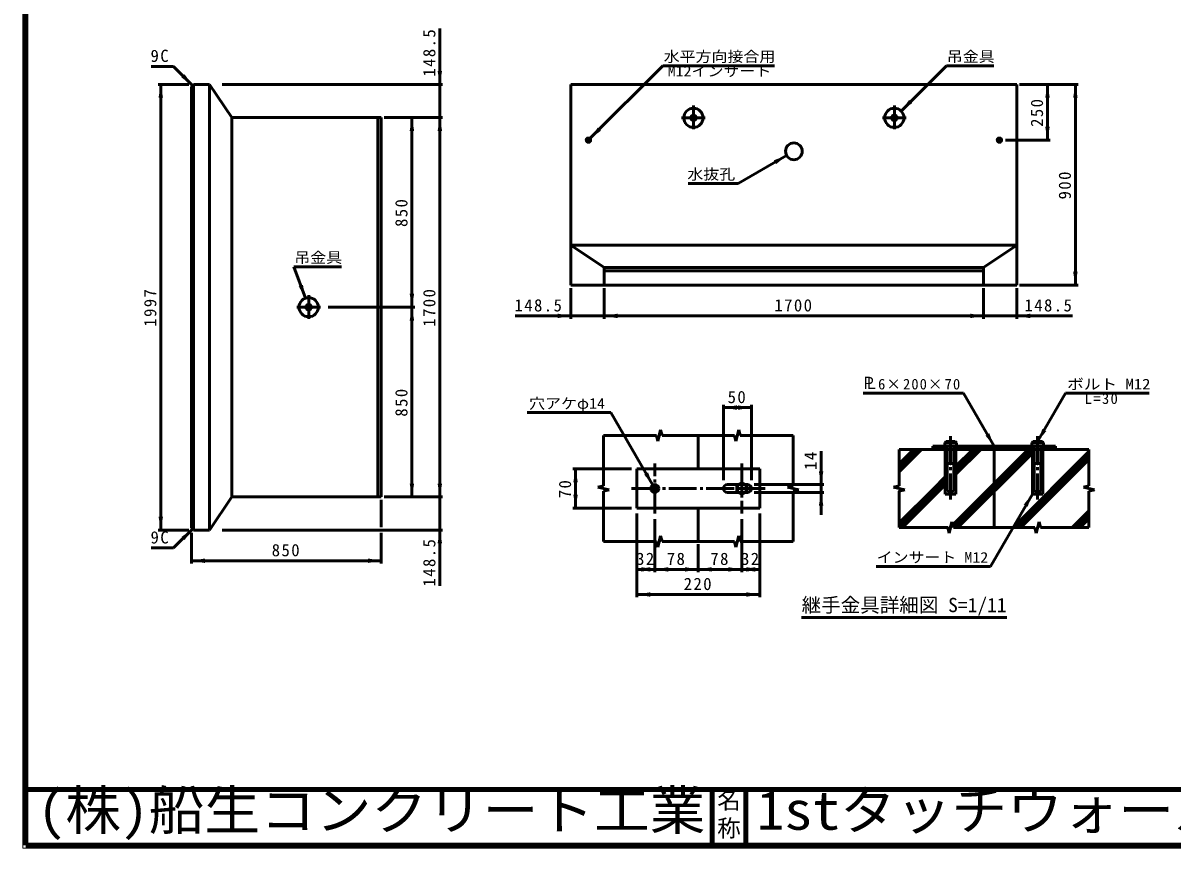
# Model space of a CAD drawing. Units: millimetres, scale not verified, with parts at other scales. Extents: x 100 to 4105, y 100 to 2870.
# Drawn here: x 100 to 2159, y 100 to 1579 of the extents above; entities that cross this region are included whole.
import ezdxf
from ezdxf.enums import TextEntityAlignment as Align

# ---------------------------------------------------------------- set-up
doc = ezdxf.new("R2010")
doc.units = ezdxf.units.MM
doc.header["$LTSCALE"] = 5
doc.linetypes.add('USER1', pattern=[8, 4, -4])
doc.linetypes.add('USER2', pattern=[13.4, 10, -1.2, 1, -1.2])
doc.layers.add('V-nasSTD', color=7, linetype='Continuous', lineweight=50)
doc.styles.add('ＭＳ ゴシック', font='')
doc.styles.get('ＭＳ ゴシック').set_extended_font_data('MS Gothic')

msp = doc.modelspace()

# ---------------------------------------------------------------- hatches: boundary and pattern name
at = {"layer": 'V-nasSTD'}
for points in [[(386.773, 1483.887), (389.602, 1486.716), (403.744, 1466.917), (383.945, 1481.059)], [(846.944, 1492.717), (850.944, 1492.717), (846.944, 1468.717), (842.944, 1492.717)], [(346.944, 1444.717), (342.944, 1444.717), (346.944, 1468.717), (350.944, 1444.717)], [(1935.744, 1444.717), (1931.744, 1444.717), (1935.744, 1468.717), (1939.744, 1444.717)], [(1985.744, 1444.717), (1981.744, 1444.717), (1985.744, 1468.717), (1989.744, 1444.717)], [(1690.477, 1437.849), (1693.305, 1435.021), (1673.506, 1420.879), (1687.648, 1440.678)], [(796.944, 1385.317), (792.944, 1385.317), (796.944, 1409.317), (800.944, 1385.317)], [(846.944, 1385.317), (842.944, 1385.317), (846.944, 1409.317), (850.944, 1385.317)], [(1132.802, 1388.374), (1135.63, 1385.546), (1115.831, 1371.404), (1129.973, 1391.203)], [(1935.744, 1392.717), (1939.744, 1392.717), (1935.744, 1368.717), (1931.744, 1392.717)], [(1447.569, 1329.217), (1445.569, 1332.681), (1468.354, 1341.217), (1449.569, 1325.753)], [(1985.744, 1132.717), (1989.744, 1132.717), (1985.744, 1108.717), (1981.744, 1132.717)], [(597.853, 1108.032), (601.612, 1109.4), (606.061, 1085.479), (594.094, 1106.664)], [(796.944, 1093.317), (800.944, 1093.317), (796.944, 1069.317), (792.944, 1093.317)], [(796.944, 1045.317), (792.944, 1045.317), (796.944, 1069.317), (800.944, 1045.317)], [(1057.944, 1053.717), (1057.944, 1057.717), (1081.944, 1053.717), (1057.944, 1049.717)], [(1165.344, 1053.717), (1165.344, 1049.717), (1141.344, 1053.717), (1165.344, 1057.717)], [(1797.344, 1053.717), (1797.344, 1057.717), (1821.344, 1053.717), (1797.344, 1049.717)], [(1904.744, 1053.717), (1904.744, 1049.717), (1880.744, 1053.717), (1904.744, 1057.717)], [(1379.119, 889.382), (1379.119, 885.382), (1355.119, 889.382), (1379.119, 893.382)], [(1381.119, 889.382), (1381.119, 893.382), (1405.119, 889.382), (1381.119, 885.382)], [(1930.119, 849.167), (1933.584, 847.167), (1918.119, 828.382), (1926.655, 851.167)], [(1828.119, 841.167), (1831.584, 843.167), (1840.119, 820.382), (1824.655, 839.167)], [(1090.119, 755.382), (1086.119, 755.382), (1090.119, 779.382), (1094.119, 755.382)], [(1216.619, 771.229), (1220.084, 773.229), (1228.619, 750.445), (1213.155, 769.229)], [(1530.119, 775.382), (1534.119, 775.382), (1530.119, 751.382), (1526.119, 775.382)], [(796.944, 753.317), (800.944, 753.317), (796.944, 729.317), (792.944, 753.317)], [(846.944, 753.317), (850.944, 753.317), (846.944, 729.317), (842.944, 753.317)], [(1090.119, 733.382), (1094.119, 733.382), (1090.119, 709.382), (1086.119, 733.382)], [(1530.119, 713.382), (1526.119, 713.382), (1530.119, 737.382), (1534.119, 713.382)], [(1896.619, 713.598), (1900.084, 711.598), (1908.619, 734.382), (1893.155, 715.598)], [(346.944, 693.917), (350.944, 693.917), (346.944, 669.917), (342.944, 693.917)], [(386.773, 654.746), (389.602, 651.918), (403.744, 671.717), (383.945, 657.574)], [(846.944, 645.917), (842.944, 645.917), (846.944, 669.917), (850.944, 645.917)], [(425.944, 614.917), (425.944, 610.917), (401.944, 614.917), (425.944, 618.917)], [(717.944, 614.917), (717.944, 618.917), (741.944, 614.917), (717.944, 610.917)], [(1224.119, 599.382), (1224.119, 595.382), (1200.119, 599.382), (1224.119, 603.382)], [(1208.119, 599.382), (1208.119, 603.382), (1232.119, 599.382), (1208.119, 595.382)], [(1256.119, 599.382), (1256.119, 595.382), (1232.119, 599.382), (1256.119, 603.382)], [(1286.119, 599.382), (1286.119, 603.382), (1310.119, 599.382), (1286.119, 595.382)], [(1334.119, 599.382), (1334.119, 595.382), (1310.119, 599.382), (1334.119, 603.382)], [(1364.119, 599.382), (1364.119, 603.382), (1388.119, 599.382), (1364.119, 595.382)], [(1412.119, 599.382), (1412.119, 595.382), (1388.119, 599.382), (1412.119, 603.382)], [(1396.119, 599.382), (1396.119, 603.382), (1420.119, 599.382), (1396.119, 595.382)], [(1224.119, 554.382), (1224.119, 550.382), (1200.119, 554.382), (1224.119, 558.382)], [(1396.119, 554.382), (1396.119, 558.382), (1420.119, 554.382), (1396.119, 550.382)]]:
    msp.add_hatch(color=256, dxfattribs=at).paths.add_polyline_path(points)

# ---------------------------------------------------------------- linework, layer by layer
at = {"layer": 'V-nasSTD', "lineweight": 100}
for p, q in [((105, 2865), (105, 105)), ((105, 205), (4100, 205)), ((1335, 205), (1335, 105)), ((1395, 205), (1395, 105)), ((105, 105), (4100, 105))]:
    msp.add_line(p, q, dxfattribs=at)
at = {"layer": 'V-nasSTD'}
for p, q in [((846.944, 1468.717), (846.944, 1568.717)), ((369.803, 1500.858), (329.803, 1500.858)), ((403.744, 1466.917), (369.803, 1500.858)), ((1115.831, 1371.404), (1246.542, 1502.114)), ((1246.542, 1502.114), (1446.542, 1502.114)), ((1673.506, 1420.879), (1754.742, 1502.114)), ((1754.742, 1502.114), (1839.742, 1502.114)), ((396.944, 1468.717), (341.944, 1468.717)), ((346.944, 1468.717), (346.944, 669.917)), ((405.544, 1468.717), (401.944, 1465.117)), ((401.944, 1465.117), (401.944, 673.517)), ((433.944, 1468.717), (405.544, 1468.717)), ((405.544, 1468.717), (405.544, 669.917)), ((433.944, 669.917), (433.944, 1468.717)), ((433.944, 1468.717), (473.944, 1409.317)), ((456.944, 1468.717), (851.944, 1468.717)), ((846.944, 1409.317), (846.944, 1468.717)), ((1081.944, 1468.717), (1081.944, 1108.717)), ((1880.744, 1468.717), (1081.944, 1468.717)), ((1880.744, 1108.717), (1880.744, 1468.717)), ((1990.744, 1468.717), (1885.744, 1468.717)), ((1935.744, 1468.717), (1935.744, 1368.717)), ((1985.744, 1468.717), (1985.744, 1108.717)), ((741.944, 1409.317), (473.944, 1409.317)), ((473.944, 729.317), (473.944, 1409.317)), ((735.944, 729.317), (735.944, 1409.317)), ((741.944, 729.317), (741.944, 1409.317)), ((746.944, 1409.317), (851.944, 1409.317)), ((796.944, 1069.317), (796.944, 1409.317)), ((846.944, 729.317), (846.944, 1409.317)), ((1940.744, 1368.717), (1860.744, 1368.717)), ((1381.751, 1291.217), (1468.354, 1341.217)), ((1291.751, 1291.217), (1381.751, 1291.217)), ((1081.944, 1180.717), (1880.744, 1180.717)), ((1081.944, 1180.717), (1141.344, 1140.717)), ((1821.344, 1140.717), (1880.744, 1180.717)), ((606.061, 1085.479), (585.54, 1141.861)), ((585.54, 1141.861), (670.54, 1141.861)), ((1141.344, 1140.717), (1821.344, 1140.717)), ((1141.344, 1108.717), (1141.344, 1140.717)), ((1141.344, 1134.717), (1821.344, 1134.717)), ((1821.344, 1108.717), (1821.344, 1140.717)), ((1081.944, 1108.717), (1880.744, 1108.717)), ((1081.944, 1103.717), (1081.944, 1048.717)), ((1141.344, 1103.717), (1141.344, 1048.717)), ((1821.344, 1103.717), (1821.344, 1048.717)), ((1880.744, 1103.717), (1880.744, 1048.717)), ((1990.744, 1108.717), (1885.744, 1108.717)), ((646.944, 1069.317), (801.944, 1069.317)), ((796.944, 729.317), (796.944, 1069.317)), ((1081.944, 1053.717), (981.944, 1053.717)), ((1141.344, 1053.717), (1081.944, 1053.717)), ((1141.344, 1053.717), (1821.344, 1053.717)), ((1821.344, 1053.717), (1880.744, 1053.717)), ((1880.744, 1053.717), (1980.744, 1053.717)), ((1605.501, 914.985), (1785.501, 914.985)), ((1785.501, 914.985), (1840.119, 820.382)), ((1968.119, 914.985), (1918.119, 828.382)), ((1968.119, 914.985), (2118.119, 914.985)), ((1355.119, 894.382), (1355.119, 759.382)), ((1355.119, 889.382), (1405.119, 889.382)), ((1405.119, 894.382), (1405.119, 759.382)), ((1003.619, 880.348), (1153.619, 880.348)), ((1228.619, 750.445), (1153.619, 880.348)), ((1242.619, 849.382), (1237.619, 829.382)), ((1242.619, 849.382), (1245.119, 839.382)), ((1382.619, 849.382), (1377.619, 829.382)), ((1382.619, 849.382), (1385.119, 839.382)), ((1140.119, 839.382), (1235.119, 839.382)), ((1140.119, 749.382), (1140.119, 839.382)), ((1235.119, 839.382), (1237.619, 829.382)), ((1245.119, 839.382), (1375.119, 839.382)), ((1310.119, 839.382), (1310.119, 779.382)), ((1375.119, 839.382), (1377.619, 829.382)), ((1385.119, 839.382), (1480.119, 839.382)), ((1480.119, 839.382), (1480.119, 749.382)), ((1753.619, 828.382), (1751.619, 826.382)), ((1751.619, 826.382), (1751.619, 820.382)), ((1772.619, 826.382), (1751.619, 826.382)), ((1770.619, 828.382), (1753.619, 828.382)), ((1770.619, 828.382), (1772.619, 826.382)), ((1772.619, 820.382), (1772.619, 826.382)), ((1909.619, 828.382), (1907.619, 826.382)), ((1907.619, 826.382), (1907.619, 820.382)), ((1928.619, 826.382), (1907.619, 826.382)), ((1926.619, 828.382), (1909.619, 828.382)), ((1926.619, 828.382), (1928.619, 826.382)), ((1928.619, 820.382), (1928.619, 826.382)), ((1530.119, 751.382), (1530.119, 811.382)), ((1670.119, 814.382), (1670.119, 749.382)), ((2010.119, 814.382), (1670.119, 814.382)), ((1695.823, 814.382), (1670.119, 788.678)), ((1702.894, 814.382), (1670.119, 781.607)), ((1709.965, 814.382), (1670.119, 774.536)), ((1950.119, 820.382), (1730.119, 820.382)), ((1730.119, 820.382), (1730.119, 814.382)), ((1731.179, 814.382), (1737.179, 820.382)), ((1738.25, 814.382), (1744.25, 820.382)), ((1745.321, 814.382), (1751.321, 820.382)), ((1751.619, 820.382), (1772.619, 820.382)), ((1752.392, 814.382), (1756.119, 818.11)), ((1752.619, 734.382), (1752.619, 814.382)), ((1756.119, 790.382), (1756.119, 820.382)), ((1900.884, 814.382), (1765.872, 679.37)), ((1907.955, 814.382), (1767.955, 674.382)), ((1772.534, 820.382), (1768.119, 815.968)), ((1768.119, 820.382), (1768.119, 790.382)), ((1771.619, 734.382), (1771.619, 814.382)), ((1801.889, 814.382), (1771.619, 784.112)), ((1808.96, 814.382), (1771.619, 777.041)), ((1816.031, 814.382), (1771.619, 769.97)), ((1773.605, 814.382), (1779.605, 820.382)), ((1775.026, 674.382), (1908.619, 807.975)), ((1780.676, 814.382), (1786.676, 820.382)), ((1787.747, 814.382), (1793.747, 820.382)), ((1794.818, 814.382), (1800.818, 820.382)), ((1801.889, 814.382), (1807.889, 820.382)), ((1808.96, 814.382), (1814.96, 820.382)), ((1816.031, 814.382), (1822.031, 820.382)), ((1823.103, 814.382), (1829.103, 820.382)), ((1830.174, 814.382), (1836.174, 820.382)), ((1837.245, 814.382), (1840.119, 817.257)), ((1843.245, 820.382), (1840.119, 817.257)), ((1840.119, 814.382), (1840.119, 674.382)), ((1844.316, 814.382), (1850.316, 820.382)), ((1851.387, 814.382), (1857.387, 820.382)), ((1858.458, 814.382), (1864.458, 820.382)), ((1865.529, 814.382), (1871.529, 820.382)), ((1872.6, 814.382), (1878.6, 820.382)), ((1874.021, 674.382), (2010.119, 810.48)), ((1879.671, 814.382), (1885.671, 820.382)), ((1881.092, 674.382), (2010.119, 803.409)), ((1886.742, 814.382), (1892.742, 820.382)), ((1893.813, 814.382), (1899.813, 820.382)), ((1900.884, 814.382), (1906.884, 820.382)), ((1907.619, 820.382), (1928.619, 820.382)), ((1907.955, 814.382), (1912.119, 818.546)), ((1908.619, 734.382), (1908.619, 814.382)), ((1912.119, 790.382), (1912.119, 820.382)), ((1928.098, 820.382), (1924.119, 816.404)), ((1924.119, 820.382), (1924.119, 790.382)), ((1927.619, 734.382), (1927.619, 814.382)), ((1929.169, 814.382), (1935.169, 820.382)), ((1936.24, 814.382), (1942.24, 820.382)), ((1943.311, 814.382), (1949.311, 820.382)), ((1950.119, 820.382), (1950.119, 814.382)), ((2010.119, 749.382), (2010.119, 814.382)), ((1756.119, 740.382), (1756.119, 790.382)), ((1768.119, 740.382), (1768.119, 790.382)), ((1888.164, 674.382), (2010.119, 796.338)), ((1912.119, 740.382), (1912.119, 790.382)), ((1924.119, 740.382), (1924.119, 790.382)), ((1085.119, 779.382), (1190.119, 779.382)), ((1090.119, 709.382), (1090.119, 779.382)), ((1200.119, 779.382), (1200.119, 709.382)), ((1420.119, 779.382), (1200.119, 779.382)), ((1420.119, 709.382), (1420.119, 779.382)), ((1731.889, 744.382), (1752.619, 765.112)), ((1130.119, 746.882), (1140.119, 749.382)), ((1130.119, 746.882), (1150.119, 741.882)), ((1140.119, 739.382), (1150.119, 741.882)), ((1362.119, 751.382), (1382.057, 751.382)), ((1379.026, 749.632), (1388.119, 754.882)), ((1379.026, 739.132), (1379.026, 749.632)), ((1388.119, 754.882), (1397.213, 749.632)), ((1394.182, 751.382), (1398.119, 751.382)), ((1397.213, 749.632), (1397.213, 739.132)), ((1535.119, 751.382), (1410.119, 751.382)), ((1470.119, 746.882), (1480.119, 749.382)), ((1470.119, 746.882), (1490.119, 741.882)), ((1480.119, 739.382), (1490.119, 741.882)), ((1530.119, 737.382), (1530.119, 751.382)), ((1660.119, 746.882), (1670.119, 749.382)), ((1660.119, 746.882), (1680.119, 741.882)), ((1731.889, 744.382), (1670.119, 682.612)), ((1738.96, 744.382), (1670.119, 675.541)), ((1670.119, 739.382), (1680.119, 741.882)), ((1746.031, 744.382), (1676.031, 674.382)), ((1738.96, 744.382), (1752.619, 758.041)), ((1746.031, 744.382), (1752.619, 750.97)), ((2000.119, 746.882), (2010.119, 749.382)), ((2000.119, 746.882), (2020.119, 741.882)), ((2010.119, 739.382), (2020.119, 741.882)), ((2019.031, 741.61), (2019.466, 742.046)), ((473.944, 729.317), (433.944, 669.917)), ((741.944, 729.317), (473.944, 729.317)), ((741.944, 674.917), (741.944, 724.317)), ((746.944, 729.317), (851.944, 729.317)), ((846.944, 729.317), (846.944, 669.917)), ((1140.119, 649.382), (1140.119, 739.382)), ((1382.057, 737.382), (1362.119, 737.382)), ((1388.119, 733.882), (1379.026, 739.132)), ((1397.213, 739.132), (1388.119, 733.882)), ((1398.119, 737.382), (1394.182, 737.382)), ((1535.119, 737.382), (1410.119, 737.382)), ((1480.119, 739.382), (1480.119, 649.382)), ((1530.119, 697.382), (1530.119, 737.382)), ((1670.388, 739.45), (1670.119, 739.181)), ((1670.119, 739.382), (1670.119, 674.382)), ((1771.619, 734.382), (1752.619, 734.382)), ((1833.619, 604.479), (1908.619, 734.382)), ((1927.619, 734.382), (1908.619, 734.382)), ((2010.119, 739.382), (2010.119, 674.382)), ((1085.119, 709.382), (1190.119, 709.382)), ((1200.119, 709.382), (1420.119, 709.382)), ((1310.119, 709.382), (1310.119, 649.382)), ((1980.087, 674.382), (2010.119, 704.414)), ((1200.119, 699.382), (1200.119, 549.382)), ((1232.119, 689.382), (1232.119, 594.382)), ((1388.119, 689.382), (1388.119, 594.382)), ((1420.119, 699.382), (1420.119, 549.382)), ((1764.619, 684.382), (1759.619, 664.382)), ((1764.619, 684.382), (1767.119, 674.382)), ((1920.619, 684.382), (1915.619, 664.382)), ((1920.619, 684.382), (1923.119, 674.382)), ((1987.158, 674.382), (2010.119, 697.343)), ((1994.23, 674.382), (2010.119, 690.272)), ((396.944, 669.917), (341.944, 669.917)), ((403.744, 671.717), (369.803, 637.776)), ((401.944, 673.517), (405.544, 669.917)), ((401.944, 609.917), (401.944, 664.917)), ((405.544, 669.917), (433.944, 669.917)), ((456.944, 669.917), (851.944, 669.917)), ((741.944, 609.917), (741.944, 664.917)), ((846.944, 669.917), (846.944, 569.917)), ((1242.619, 659.382), (1237.619, 639.382)), ((1242.619, 659.382), (1245.119, 649.382)), ((1382.619, 659.382), (1377.619, 639.382)), ((1382.619, 659.382), (1385.119, 649.382)), ((1670.119, 674.382), (1757.119, 674.382)), ((1757.119, 674.382), (1759.619, 664.382)), ((1757.872, 671.37), (1762.531, 676.029)), ((1767.119, 674.382), (1913.119, 674.382)), ((1913.119, 674.382), (1915.619, 664.382)), ((1923.119, 674.382), (2010.119, 674.382)), ((1235.119, 649.382), (1140.119, 649.382)), ((1235.119, 649.382), (1237.619, 639.382)), ((1375.119, 649.382), (1245.119, 649.382)), ((1310.119, 644.382), (1310.119, 594.382)), ((1375.119, 649.382), (1377.619, 639.382)), ((1480.119, 649.382), (1385.119, 649.382)), ((369.803, 637.776), (329.803, 637.776)), ((741.944, 614.917), (401.944, 614.917)), ((1200.119, 599.382), (1232.119, 599.382)), ((1232.119, 599.382), (1310.119, 599.382)), ((1310.119, 599.382), (1388.119, 599.382)), ((1420.119, 599.382), (1388.119, 599.382)), ((1833.619, 604.479), (1628.619, 604.479)), ((1200.119, 554.382), (1420.119, 554.382)), ((1495.12, 513.355), (1862.62, 513.355))]:
    msp.add_line(p, q, dxfattribs=at)
at = {"layer": 'V-nasSTD', "linetype": 'USER2'}
for p, q in [((1301.344, 1430.517), (1301.344, 1388.117)), ((1661.344, 1430.517), (1661.344, 1388.117)), ((1280.144, 1408.717), (1322.544, 1408.717)), ((1640.144, 1408.717), (1682.544, 1408.717)), ((1107.144, 1368.717), (1119.144, 1368.717)), ((1113.144, 1362.717), (1113.144, 1374.717)), ((1843.544, 1368.717), (1855.544, 1368.717)), ((1849.544, 1362.717), (1849.544, 1374.717)), ((611.944, 1091.117), (611.944, 1048.717)), ((590.744, 1069.317), (633.144, 1069.317)), ((1762.119, 838.382), (1762.119, 724.382)), ((1918.119, 838.382), (1918.119, 724.382)), ((1232.119, 699.382), (1232.119, 789.382)), ((1388.119, 789.382), (1388.119, 699.382)), ((1190.119, 744.382), (1430.119, 744.382))]:
    msp.add_line(p, q, dxfattribs=at)
at = {"layer": 'V-nasSTD', "linetype": 'USER1'}
for p, q in [((1382.057, 751.382), (1394.182, 751.382)), ((1394.182, 737.382), (1382.057, 737.382))]:
    msp.add_line(p, q, dxfattribs=at)
at = {"layer": 'V-nasSTD', "lineweight": 13}
msp.add_lwpolyline([(100, 100), (100, 2870), (4105, 2870), (4105, 100)], close=True, dxfattribs=at)
at = {"layer": 'V-nasSTD'}
for centre, radius in [((1301.344, 1408.717), 17.2), ((1661.344, 1408.717), 17.2), ((1301.344, 1408.717), 5), ((1661.344, 1408.717), 5), ((1113.144, 1368.717), 3.8), ((1113.144, 1368.717), 2.4), ((1113.144, 1368.717), 2), ((1481.344, 1348.717), 15), ((1849.544, 1368.717), 3.8), ((1849.544, 1368.717), 2.4), ((1849.544, 1368.717), 2), ((611.944, 1069.317), 17.2), ((611.944, 1069.317), 5), ((1232.119, 744.382), 7), ((1388.119, 744.382), 8.5)]:
    msp.add_circle(centre, radius, dxfattribs=at)
for centre, radius, start, end in [((1762.119, 799.82), 28.562, 68.4314, 111.5686), ((1918.119, 799.82), 28.562, 68.4314, 111.5686), ((1762.119, 798.382), 10, 233.1301, 306.8699), ((1918.119, 798.382), 10, 233.1301, 306.8699), ((1362.119, 744.382), 7, 90, 270), ((1398.119, 744.382), 7, 270, 90), ((1762.119, 748.382), 10, 233.1301, 306.8699), ((1918.119, 748.382), 10, 233.1301, 306.8699)]:
    msp.add_arc(centre, radius, start, end, dxfattribs=at)

# ---------------------------------------------------------------- texts
at = {"layer": 'V-nasSTD', "style": 'ＭＳ ゴシック'}
for s, height, width, p in [('水平方向接合用', 19.06, 1.1, (1348.042, 1528.114)), ('吊金具', 19.06, 1.1, (1798.242, 1528.114)), ('M12インサート', 19.06, 1.1, (1348.042, 1502.114)), ('水抜孔', 19.06, 1.1, (1333.251, 1317.217)), ('吊金具', 19.06, 1.1, (629.04, 1167.861)), ('Ｐ', 21.63, 0.9, (1615.378, 944.485)), ('Ｌ', 21.63, 0.9, (1620.001, 944.485)), ('ボルト M12', 19.06, 1.15, (2045.619, 940.985)), ('穴アケφ14', 19.06, 1.1, (1074.869, 906.348)), ('インサート M12', 19.06, 1.1, (1729.619, 630.479))]:
    msp.add_text(s, height=height, dxfattribs=dict(at, width=width)).set_placement(p, align=Align.TOP_CENTER)
msp.add_text('継手金具詳細図 S=1/11', height=25.66, dxfattribs=at).set_placement((1678.87, 548.355), align=Align.TOP_CENTER)
at = {"layer": 'V-nasSTD', "style": 'ＭＳ ゴシック', "width": 1.05}
for s, p in [('(株)船生コンクリート工業', (126, 202.55)), ('1stタッチウォール標準型', (1414.75, 202.47))]:
    msp.add_text(s, height=69.65, dxfattribs=at).set_placement(p, align=Align.TOP_LEFT)
at = {"layer": 'V-nasSTD', "style": 'ＭＳ ゴシック'}
for s, p in [('名', (1343.982, 200.999)), ('称', (1343.976, 151.01))]:
    msp.add_text(s, height=30.79, dxfattribs=at).set_placement(p, align=Align.TOP_LEFT)
at = {"layer": 'V-nasSTD', "char_height": 21.99, "attachment_point": 2, "rotation": 90, "style": 'ＭＳ ゴシック'}
for s, insert in [('\\T1.17;148.5', (816.944, 1526.217)), ('\\T1.17;250', (1905.744, 1418.717)), ('\\T1.17;900', (1955.744, 1288.717)), ('\\T1.17;850', (766.944, 1239.317)), ('\\T1.17;1997', (316.944, 1069.317)), ('\\T1.17;1700', (816.944, 1069.317)), ('\\T1.17;850', (766.944, 899.317)), ('\\T1.17;14', (1500.119, 795.132)), ('\\T1.17;70', (1060.119, 744.382)), ('\\T1.17;148.5', (816.944, 612.417))]:
    msp.add_mtext(s, dxfattribs=dict(at, insert=insert))
at = {"layer": 'V-nasSTD', "attachment_point": 2, "style": 'ＭＳ ゴシック'}
for s, insert, char_height in [('\\T1.17;9C', (346.053, 1530.858), 21.99), ('\\T1.17;148.5', (1024.444, 1083.717), 21.99), ('\\T1.17;1700', (1481.344, 1083.717), 21.99), ('\\T1.17;148.5', (1938.244, 1083.717), 21.99), ('\\T1.15;6×200×70', (1706.751, 940.985), 19.06), ('\\T1.17;50', (1380.119, 919.382), 21.99), ('\\T1.19;L=30', (2033.339, 914.985), 19.06), ('\\T1.17;9C', (346.053, 667.776), 21.99), ('\\T1.17;850', (571.944, 644.917), 21.99), ('\\T1.17;32', (1216.119, 629.382), 21.99), ('\\T1.17;78', (1271.119, 629.382), 21.99), ('\\T1.17;78', (1349.119, 629.382), 21.99), ('\\T1.17;32', (1404.119, 629.382), 21.99), ('\\T1.17;220', (1310.119, 584.382), 21.99)]:
    msp.add_mtext(s, dxfattribs=dict(at, insert=insert, char_height=char_height))

doc.saveas('drawing.dxf')
